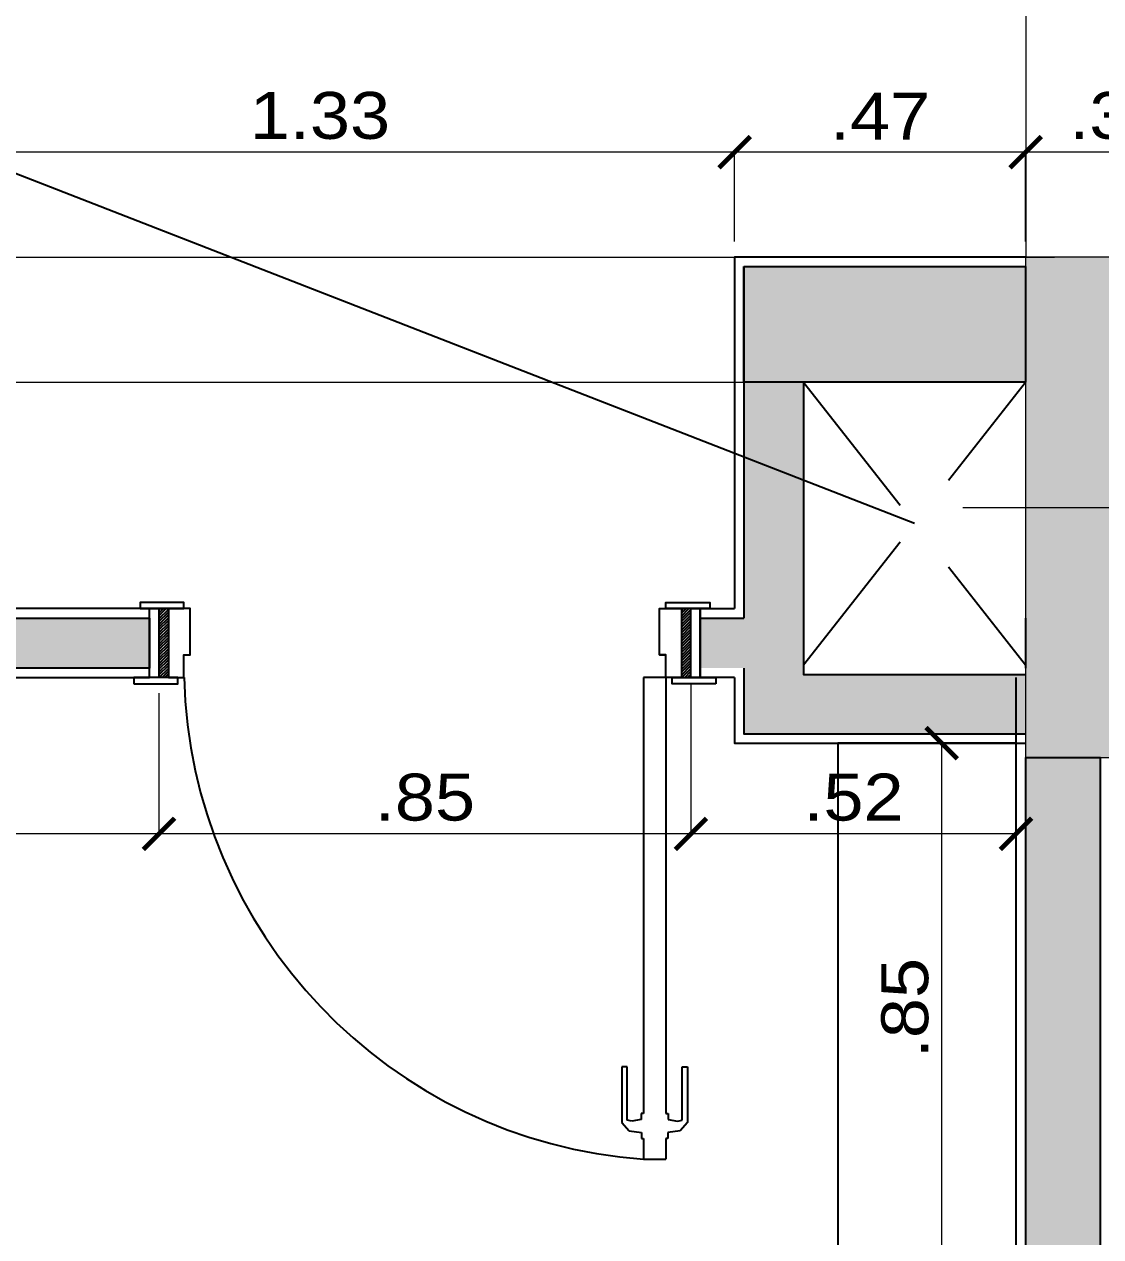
# Model space of a CAD drawing. Header units: metres. Extents: x 219 to 707, y -561 to -17.
# Drawn here: x 344.795 to 346.515, y -131.628 to -129.69 of the extents above; entities that cross this region are included whole.
import ezdxf

# ---------------------------------------------------------------- set-up
doc = ezdxf.new("R2010")
doc.units = ezdxf.units.M
doc.linetypes.add('CYPE_RAYAPUNTOPUNTO', pattern=[0.45, 0.225, -0.075, 0, -0.075, 0, -0.075])
doc.linetypes.add('HIDDEN', pattern=[0.375, 0.25, -0.125])
for name, color, linetype in [('A-Aberturas', 2, 'Continuous'), ('A-Equipamiento fijo', 253, 'Continuous'), ('A-Muros', 4, 'Continuous'), ('A-Proyección', 1, 'HIDDEN'), ('A-Revoques', 1, 'Continuous'), ('CORRECCIONES', 1, 'Continuous'), ('Dr Ejes en bloque', 4, 'Continuous'), ('TCOTA', 1, 'Continuous')]:
    doc.layers.add(name, color=color, linetype=linetype)
for name, color, linetype, lineweight in [('COTAS_REPLANTEO', 7, 'CYPE_RAYAPUNTOPUNTO', 0), ('PILAR_EJES', 1, 'Continuous', 0), ('PILAR_HORMIGON', 5, 'Continuous', 20), ('VIG_CARAS', 253, 'Continuous', 9)]:
    doc.layers.add(name, color=color, linetype=linetype, lineweight=lineweight)
for name, color, linetype, transparency in [('M-Muro hueco 11', 141, 'Continuous', 0.5), ('M1-Muro Común 20', 12, 'Continuous', 0.5), ('M3- Muro Hueco 15', 113, 'Continuous', 0.7)]:
    doc.layers.add(name, color=color, linetype=linetype, transparency=transparency)
doc.styles.add('1-50', font='arial.ttf', dxfattribs={"width": 1.1, "height": 0.075})
doc.dimstyles.new('1-50', dxfattribs={"dimscale": 0, "dimtxt": 0.075, "dimasz": 0.05, "dimexe": 0, "dimexo": 0.025, "dimgap": 0.02, "dimtad": 1, "dimzin": 4, "dimdsep": 46, "dimtxsty": '1-50', "dimblk": 'ARCHTICK', "dimcen": 0.09, "dimclrd": 256, "dimclre": 8, "dimclrt": 2, "dimadec": 0, "dimazin": 3, "dimtfac": 1, "dimtofl": 0, "dimtmove": 2, "dimatfit": 3, "dimldrblk": 'OPEN90', "dimfxl": 1, "dimtolj": 1, "dimtzin": 0, "dimlwd": 18, "dimlwe": 18, "dimarcsym": 0})

# ---------------------------------------------------------------- blocks, each defined once
blk = doc.blocks.new('hoja 75')
for p, q in [((2947.502, 1180.9982), (2947.5913, 1180.9982)), ((2947.502, 1180.9896), (2947.502, 1180.9982)), ((2947.5875, 1180.9896), (2947.502, 1180.9896)), ((2947.5891, 1180.9821), (2947.5875, 1180.9896)), ((2947.5913, 1180.9982), (2947.6042, 1180.9864)), ((2947.5864, 1180.9675), (2947.5891, 1180.9821)), ((2947.6042, 1180.9864), (2947.6069, 1180.967)), ((2946.8799, 1180.9638), (2947.5768, 1180.9638)), ((2946.8799, 1180.9638), (2946.8799, 1180.9278)), ((2947.5768, 1180.9638), (2947.5768, 1180.9675)), ((2947.5768, 1180.9675), (2947.5864, 1180.9675)), ((2947.6069, 1180.967), (2947.6166, 1180.967)), ((2947.6166, 1180.967), (2947.6166, 1180.9638)), ((2947.6166, 1180.9638), (2947.6499, 1180.9638)), ((2947.6499, 1180.9277), (2947.6499, 1180.9638)), ((2946.8799, 1180.9278), (2947.5768, 1180.9278)), ((2947.5768, 1180.9278), (2947.5768, 1180.924)), ((2947.5768, 1180.924), (2947.5864, 1180.924)), ((2947.5864, 1180.924), (2947.5891, 1180.9094)), ((2947.6042, 1180.9051), (2947.6069, 1180.9245)), ((2947.6069, 1180.9245), (2947.6166, 1180.9245)), ((2947.6166, 1180.9277), (2947.6499, 1180.9277)), ((2947.6166, 1180.9245), (2947.6166, 1180.9277)), ((2947.5875, 1180.9019), (2947.502, 1180.9019)), ((2947.502, 1180.9019), (2947.502, 1180.8933)), ((2947.502, 1180.8933), (2947.5913, 1180.8933)), ((2947.5891, 1180.9094), (2947.5875, 1180.9019)), ((2947.5913, 1180.8933), (2947.6042, 1180.9051))]:
    blk.add_line(p, q)
blk = doc.blocks.new('A$C30CA3CF2')
at = {"transparency": 33554661}
h = blk.add_hatch(dxfattribs=at)
h.set_pattern_fill('ANSI31', color=1, scale=0.001, angle=180, style=0)
h.set_pattern_definition([(225, (3011.2897267, 1180.500286), (0.0022450640303, -0.0022450640303), [])])
h.paths.add_polyline_path([(1.609, 0.7021), (1.624, 0.7021), (1.624, 0.8121), (1.609, 0.8121)])
h.paths.add_polyline_path([(0.774, 0.7021), (0.789, 0.7021), (0.789, 0.8121), (0.774, 0.8121)])
for p, q in [((0.774, 0.8121), (0.754, 0.8121)), ((1.624, 0.8121), (1.644, 0.8121)), ((0.824, 0.7761), (0.814, 0.7761)), ((1.574, 0.7021), (1.654, 0.7021))]:
    blk.add_line(p, q, dxfattribs=at)
for points in [[(0.734, 0.8221), (0.804, 0.8221), (0.804, 0.8121), (0.734, 0.8121)], [(1.664, 0.8221), (1.594, 0.8221), (1.594, 0.8121), (1.664, 0.8121)], [(0.744, 0.7021), (0.814, 0.7021), (0.814, 0.6921), (0.744, 0.6921)], [(1.654, 0.7021), (1.584, 0.7021), (1.584, 0.6921), (1.654, 0.6921)]]:
    blk.add_lwpolyline(points, close=True, dxfattribs=at)
at = {"color": 0, "linetype": 'ByBlock', "transparency": 33554661}
for points in [[(0.759, 0.8121), (0.774, 0.8121), (0.774, 0.7021), (0.759, 0.7021)], [(0.789, 0.8121), (0.814, 0.8121), (0.814, 0.7761), (0.824, 0.7761), (0.824, 0.7021), (0.789, 0.7021)], [(1.609, 0.8121), (1.584, 0.8121), (1.584, 0.7761), (1.574, 0.7761), (1.574, 0.7021), (1.609, 0.7021)], [(1.624, 0.8121), (1.639, 0.8121), (1.639, 0.7021), (1.624, 0.7021)]]:
    blk.add_lwpolyline(points, close=True, dxfattribs=at)
at = {"color": 1, "transparency": 33554661}
blk.add_arc((0.7921, 0.7921), 0.7921, 1.4466, 85.8096, dxfattribs=at)
at = {"transparency": 33554661, "rotation": 90}
blk.add_blockref('hoja 75', (1181.7777, -2946.0678), dxfattribs=at)
blk.add_blockref('hoja 75', (1181.7777, -2946.0678), dxfattribs=at)
blk = doc.blocks.new('_ArchTick')
at = {"color": 0, "linetype": 'ByBlock', "const_width": 0.15}
blk.add_lwpolyline([(-0.5, -0.5), (0.5, 0.5)], dxfattribs=at)
blk = doc.blocks.new('*D196')
at = {"layer": 'Defpoints', "color": 0, "transparency": 16777216}
for p in [(344.6051, -129.8942), (344.6051, -129.8942), (345.9301, -130.0618)]:
    blk.add_point(p, dxfattribs=at)
at = {"layer": 'TCOTA', "color": 8, "lineweight": 18, "transparency": 16777216}
for p, q in [((344.6051, -129.8692), (344.6051, -129.8942)), ((345.9301, -130.0368), (345.9301, -129.8942))]:
    blk.add_line(p, q, dxfattribs=at)
at = {"layer": 'TCOTA', "lineweight": 18, "transparency": 16777216}
blk.add_line((345.9301, -129.8942), (344.6051, -129.8942), dxfattribs=at)
at = {"layer": 'TCOTA', "lineweight": 18, "transparency": 16777216, "xscale": 0.05, "yscale": 0.05, "zscale": 0.05, "rotation": 180}
blk.add_blockref('_ArchTick', (344.6051, -129.8942), dxfattribs=at)
at = {"layer": 'TCOTA', "lineweight": 18, "transparency": 16777216, "xscale": 0.05, "yscale": 0.05, "zscale": 0.05}
blk.add_blockref('_ArchTick', (345.9301, -129.8942), dxfattribs=at)
at = {"layer": 'TCOTA', "color": 2, "transparency": 16777216, "insert": (345.2676, -129.8359), "char_height": 0.075, "attachment_point": 5, "style": '1-50'}
blk.add_mtext('\\A1;1.33', dxfattribs=at)
blk = doc.blocks.new('_Open90')
at = {"color": 0, "linetype": 'ByBlock', "lineweight": -2}
for p, q in [((-0.5, 0.5), (0, 0)), ((0, 0), (-1, 0)), ((0, 0), (-0.5, -0.5))]:
    blk.add_line(p, q, dxfattribs=at)
blk = doc.blocks.new('*D197')
at = {"layer": 'Defpoints', "color": 0, "transparency": 16777216}
for p in [(345.9301, -129.8942), (345.9301, -130.0618), (346.3951, -130.0618)]:
    blk.add_point(p, dxfattribs=at)
at = {"layer": 'TCOTA', "color": 8, "lineweight": 18, "transparency": 16777216}
for p, q in [((345.9301, -130.0368), (345.9301, -129.8942)), ((346.3951, -130.0368), (346.3951, -129.8942))]:
    blk.add_line(p, q, dxfattribs=at)
at = {"layer": 'TCOTA', "lineweight": 18, "transparency": 16777216}
blk.add_line((346.3951, -129.8942), (345.9301, -129.8942), dxfattribs=at)
at = {"layer": 'TCOTA', "lineweight": 18, "transparency": 16777216, "xscale": 0.05, "yscale": 0.05, "zscale": 0.05, "rotation": 180}
blk.add_blockref('_ArchTick', (345.9301, -129.8942), dxfattribs=at)
at = {"layer": 'TCOTA', "lineweight": 18, "transparency": 16777216, "xscale": 0.05, "yscale": 0.05, "zscale": 0.05}
blk.add_blockref('_ArchTick', (346.3951, -129.8942), dxfattribs=at)
at = {"layer": 'TCOTA', "color": 2, "transparency": 16777216, "insert": (346.1626, -129.8367), "char_height": 0.075, "attachment_point": 5, "style": '1-50'}
blk.add_mtext('\\A1;.47', dxfattribs=at)
blk = doc.blocks.new('*D198')
at = {"layer": 'Defpoints', "color": 0, "transparency": 16777216}
for p in [(346.3951, -129.8942), (346.3951, -130.0618), (346.6948, -130.0618)]:
    blk.add_point(p, dxfattribs=at)
at = {"layer": 'TCOTA', "color": 8, "lineweight": 18, "transparency": 16777216}
for p, q in [((346.3951, -130.0368), (346.3951, -129.8942)), ((346.6948, -130.0368), (346.6948, -129.8942))]:
    blk.add_line(p, q, dxfattribs=at)
at = {"layer": 'TCOTA', "lineweight": 18, "transparency": 16777216}
blk.add_line((346.6948, -129.8942), (346.3951, -129.8942), dxfattribs=at)
at = {"layer": 'TCOTA', "lineweight": 18, "transparency": 16777216, "xscale": 0.05, "yscale": 0.05, "zscale": 0.05, "rotation": 180}
blk.add_blockref('_ArchTick', (346.3951, -129.8942), dxfattribs=at)
at = {"layer": 'TCOTA', "lineweight": 18, "transparency": 16777216, "xscale": 0.05, "yscale": 0.05, "zscale": 0.05}
blk.add_blockref('_ArchTick', (346.6948, -129.8942), dxfattribs=at)
at = {"layer": 'TCOTA', "color": 2, "transparency": 16777216, "insert": (346.545, -129.8359), "char_height": 0.075, "attachment_point": 5, "style": '1-50'}
blk.add_mtext('\\A1;.30', dxfattribs=at)
blk = doc.blocks.new('*D203')
at = {"layer": 'Defpoints', "color": 0, "transparency": 16777216}
for p in [(341.4448, -130.7337), (345.0103, -130.7337), (341.4448, -130.9837)]:
    blk.add_point(p, dxfattribs=at)
at = {"layer": 'TCOTA', "color": 8, "lineweight": 18, "transparency": 16777216}
for p, q in [((341.4448, -130.7587), (341.4448, -130.9837)), ((345.0103, -130.7587), (345.0103, -130.9837))]:
    blk.add_line(p, q, dxfattribs=at)
at = {"layer": 'TCOTA', "lineweight": 18, "transparency": 16777216}
blk.add_line((345.0103, -130.9837), (341.4448, -130.9837), dxfattribs=at)
at = {"layer": 'TCOTA', "lineweight": 18, "transparency": 16777216, "xscale": 0.05, "yscale": 0.05, "zscale": 0.05, "rotation": 180}
blk.add_blockref('_ArchTick', (341.4448, -130.9837), dxfattribs=at)
at = {"layer": 'TCOTA', "lineweight": 18, "transparency": 16777216, "xscale": 0.05, "yscale": 0.05, "zscale": 0.05}
blk.add_blockref('_ArchTick', (345.0103, -130.9837), dxfattribs=at)
at = {"layer": 'TCOTA', "color": 2, "transparency": 16777216, "insert": (343.2276, -130.9254), "char_height": 0.075, "attachment_point": 5, "style": '1-50'}
blk.add_mtext('\\A1;3.57', dxfattribs=at)
blk = doc.blocks.new('*D204')
at = {"layer": 'Defpoints', "color": 0, "transparency": 16777216}
for p in [(345.0103, -130.7337), (345.8603, -130.7337), (345.0103, -130.9837)]:
    blk.add_point(p, dxfattribs=at)
at = {"layer": 'TCOTA', "color": 8, "lineweight": 18, "transparency": 16777216}
for p, q in [((345.0103, -130.7587), (345.0103, -130.9837)), ((345.8603, -130.7587), (345.8603, -130.9837))]:
    blk.add_line(p, q, dxfattribs=at)
at = {"layer": 'TCOTA', "lineweight": 18, "transparency": 16777216}
blk.add_line((345.8603, -130.9837), (345.0103, -130.9837), dxfattribs=at)
at = {"layer": 'TCOTA', "lineweight": 18, "transparency": 16777216, "xscale": 0.05, "yscale": 0.05, "zscale": 0.05, "rotation": 180}
blk.add_blockref('_ArchTick', (345.0103, -130.9837), dxfattribs=at)
at = {"layer": 'TCOTA', "lineweight": 18, "transparency": 16777216, "xscale": 0.05, "yscale": 0.05, "zscale": 0.05}
blk.add_blockref('_ArchTick', (345.8603, -130.9837), dxfattribs=at)
at = {"layer": 'TCOTA', "color": 2, "transparency": 16777216, "insert": (345.4353, -130.9254), "char_height": 0.075, "attachment_point": 5, "style": '1-50'}
blk.add_mtext('\\A1;.85', dxfattribs=at)
blk = doc.blocks.new('*D205')
at = {"layer": 'Defpoints', "color": 0, "transparency": 16777216}
for p in [(345.8603, -130.7187), (346.3798, -130.7337), (345.8603, -130.9837)]:
    blk.add_point(p, dxfattribs=at)
at = {"layer": 'TCOTA', "color": 8, "lineweight": 18, "transparency": 16777216}
for p, q in [((345.8603, -130.7437), (345.8603, -130.9837)), ((346.3798, -130.7587), (346.3798, -130.9837))]:
    blk.add_line(p, q, dxfattribs=at)
at = {"layer": 'TCOTA', "lineweight": 18, "transparency": 16777216}
blk.add_line((346.3798, -130.9837), (345.8603, -130.9837), dxfattribs=at)
at = {"layer": 'TCOTA', "lineweight": 18, "transparency": 16777216, "xscale": 0.05, "yscale": 0.05, "zscale": 0.05, "rotation": 180}
blk.add_blockref('_ArchTick', (345.8603, -130.9837), dxfattribs=at)
at = {"layer": 'TCOTA', "lineweight": 18, "transparency": 16777216, "xscale": 0.05, "yscale": 0.05, "zscale": 0.05}
blk.add_blockref('_ArchTick', (346.3798, -130.9837), dxfattribs=at)
at = {"layer": 'TCOTA', "color": 2, "transparency": 16777216, "insert": (346.1201, -130.9254), "char_height": 0.075, "attachment_point": 5, "style": '1-50'}
blk.add_mtext('\\A1;.52', dxfattribs=at)
blk = doc.blocks.new('*D212')
at = {"layer": 'Defpoints', "color": 0, "transparency": 16777216}
for p in [(346.2608, -130.8387), (346.2608, -131.6854), (346.2608, -131.6854)]:
    blk.add_point(p, dxfattribs=at)
at = {"layer": 'TCOTA', "color": 8, "lineweight": 18, "transparency": 16777216}
for p, q in [((346.2858, -130.8387), (346.2608, -130.8387)), ((346.2858, -131.6854), (346.2608, -131.6854))]:
    blk.add_line(p, q, dxfattribs=at)
at = {"layer": 'TCOTA', "lineweight": 18, "transparency": 16777216}
blk.add_line((346.2608, -130.8387), (346.2608, -131.6854), dxfattribs=at)
at = {"layer": 'TCOTA', "lineweight": 18, "transparency": 16777216, "xscale": 0.05, "yscale": 0.05, "zscale": 0.05}
for p, rotation in [((346.2608, -130.8387), 90), ((346.2608, -131.6854), 270)]:
    blk.add_blockref('_ArchTick', p, dxfattribs=dict(at, rotation=rotation))
at = {"layer": 'TCOTA', "color": 2, "transparency": 16777216, "insert": (346.2025, -131.262), "char_height": 0.075, "attachment_point": 5, "rotation": 90, "style": '1-50'}
blk.add_mtext('\\A1;.85', dxfattribs=at)
blk = doc.blocks.new('Ejes del pilar')
at = {"layer": 'PILAR_EJES'}
for p, q in [((0, -0.5), (0, 0.5)), ((-0.5, 0), (0.5, 0))]:
    blk.add_line(p, q, dxfattribs=at)
blk = doc.blocks.new('A$Ce77abe1e')
h = blk.add_hatch(color=253)
h.dxf.hatch_style = 1
h.paths.add_polyline_path([(-0.35, -0.1), (0.35, -0.1), (0.35, 0.1), (-0.35, 0.1)])
h.paths.add_polyline_path([(4.525, -0.1004), (5.325, -0.1004), (5.325, 0.0996), (4.525, 0.0996)])
h.paths.add_polyline_path([(4.7997, -3.6492), (5.4997, -3.6492), (5.4997, -3.3492), (4.7997, -3.3492)])
h.paths.add_polyline_path([(-0.8503, -3.5992), (-0.0503, -3.5992), (-0.0503, -3.3492), (-0.8503, -3.3492)])
h.paths.add_polyline_path([(-0.8508, -9.9381), (-0.1508, -9.9381), (-0.1508, -9.6381), (-0.8508, -9.6381)])
h.paths.add_polyline_path([(4.7992, -10.4381), (5.0992, -10.4381), (5.0992, -9.6381), (4.7992, -9.6381)])
h.paths.add_polyline_path([(-0.3511, -13.9003), (-0.0511, -13.9003), (-0.0511, -13.3003), (-0.3511, -13.3003)])
h.paths.add_polyline_path([(4.7989, -13.9003), (5.0989, -13.9003), (5.0989, -13.3003), (4.7989, -13.3003)])
h.paths.add_polyline_path([(10.048, -13.9003), (10.348, -13.9003), (10.348, -13.3003), (10.048, -13.3003)])
h.paths.add_polyline_path([(10.0492, -10.3381), (10.3992, -10.3381), (10.3992, -9.6381), (10.0492, -9.6381)])
h.paths.add_polyline_path([(13.0992, -10.3381), (13.3992, -10.3381), (13.3992, -9.6381), (13.0992, -9.6381)])
h.paths.add_polyline_path([(13.0989, -13.9003), (13.3989, -13.9003), (13.3989, -13.2003), (13.0989, -13.2003)])
h.paths.add_polyline_path([(17.7502, -13.9003), (18.4502, -13.9003), (18.4502, -13.6003), (17.7502, -13.6003)])
h.paths.add_polyline_path([(23.15, -13.9003), (23.45, -13.9003), (23.45, -13.3003), (23.15, -13.3003)])
h.paths.add_polyline_path([(23.15, -10.3381), (23.45, -10.3381), (23.45, -9.6381), (23.15, -9.6381)])
h.paths.add_polyline_path([(23.1497, -3.5519), (23.4497, -3.5519), (23.4497, -2.8519), (23.1497, -2.8519)])
h.paths.add_polyline_path([(22.85, -0.2), (23.45, -0.2), (23.45, 0.1), (22.85, 0.1)])
h.paths.add_polyline_path([(13.6997, -4.05), (13.9997, -4.05), (13.9997, -3.35), (13.6997, -3.35)])
h.paths.add_polyline_path([(16.4997, -4.0492), (16.7997, -4.0492), (16.7997, -3.3492), (16.4997, -3.3492)])
h.paths.add_polyline_path([(9.5497, -3.6492), (10.2497, -3.6492), (10.2497, -3.3492), (9.5497, -3.3492)])
h.paths.add_polyline_path([(9.55, -0.2), (10.25, -0.2), (10.25, 0.1), (9.55, 0.1)])
at = {"layer": 'PILAR_HORMIGON'}
h = blk.add_hatch(color=253, dxfattribs=at)
h.dxf.hatch_style = 1
h.paths.add_polyline_path([(13.6998, -0.1), (14.3998, -0.1), (14.3998, 0.1), (13.6998, 0.1)], flags=17)
h.paths.add_polyline_path([(23.15, -13.9003), (23.45, -13.9003), (23.45, -13.3003), (23.15, -13.3003)], flags=17)
h.paths.add_polyline_path([(17.7502, -13.9003), (18.4502, -13.9003), (18.4502, -13.6003), (17.7502, -13.6003)], flags=17)
h.paths.add_polyline_path([(13.0989, -13.9003), (13.3989, -13.9003), (13.3989, -13.2003), (13.0989, -13.2003)], flags=17)
h.paths.add_polyline_path([(10.048, -13.9003), (10.348, -13.9003), (10.348, -13.3003), (10.048, -13.3003)], flags=17)
h.paths.add_polyline_path([(4.7989, -13.9003), (5.0989, -13.9003), (5.0989, -13.3003), (4.7989, -13.3003)], flags=17)
h.paths.add_polyline_path([(-0.3511, -13.9003), (-0.0511, -13.9003), (-0.0511, -13.3003), (-0.3511, -13.3003)], flags=17)
h.paths.add_polyline_path([(23.15, -10.3381), (23.45, -10.3381), (23.45, -9.6381), (23.15, -9.6381)], flags=17)
h.paths.add_polyline_path([(13.0992, -10.3381), (13.3992, -10.3381), (13.3992, -9.6381), (13.0992, -9.6381)], flags=17)
h.paths.add_polyline_path([(10.0492, -10.3381), (10.3992, -10.3381), (10.3992, -9.6381), (10.0492, -9.6381)], flags=17)
h.paths.add_polyline_path([(4.7992, -10.4381), (5.0992, -10.4381), (5.0992, -9.6381), (4.7992, -9.6381)], flags=17)
h.paths.add_polyline_path([(-0.8508, -9.9381), (-0.1508, -9.9381), (-0.1508, -9.6381), (-0.8508, -9.6381)], flags=17)
h.paths.add_polyline_path([(23.1497, -3.5519), (23.4497, -3.5519), (23.4497, -2.8519), (23.1497, -2.8519)], flags=17)
h.paths.add_polyline_path([(16.4997, -4.0492), (16.7997, -4.0492), (16.7997, -3.3492), (16.4997, -3.3492)], flags=17)
h.paths.add_polyline_path([(13.6997, -4.05), (13.9997, -4.05), (13.9997, -3.35), (13.6997, -3.35)], flags=17)
h.paths.add_polyline_path([(9.5497, -3.6492), (10.2497, -3.6492), (10.2497, -3.3492), (9.5497, -3.3492)], flags=17)
h.paths.add_polyline_path([(4.7997, -3.6492), (5.4997, -3.6492), (5.4997, -3.3492), (4.7997, -3.3492)], flags=17)
h.paths.add_polyline_path([(-0.8503, -3.5992), (-0.0503, -3.5992), (-0.0503, -3.3492), (-0.8503, -3.3492)], flags=17)
h.paths.add_polyline_path([(22.85, -0.2), (23.45, -0.2), (23.45, 0.1), (22.85, 0.1)], flags=17)
h.paths.add_polyline_path([(16.5, -0.1), (17.2, -0.1), (17.2, 0.1), (16.5, 0.1)], flags=17)
h.paths.add_polyline_path([(9.55, -0.2), (10.25, -0.2), (10.25, 0.1), (9.55, 0.1)], flags=17)
h.paths.add_polyline_path([(4.525, -0.1004), (5.325, -0.1004), (5.325, 0.0996), (4.525, 0.0996)], flags=17)
h.paths.add_polyline_path([(-0.35, -0.1), (0.35, -0.1), (0.35, 0.1), (-0.35, 0.1)], flags=17)
h.paths.add_polyline_path([(16.4997, -4.0492), (16.7997, -4.0492), (16.7997, -3.3492), (16.4997, -3.3492)], flags=0)
h.paths.add_polyline_path([(13.6997, -4.05), (13.9997, -4.05), (13.9997, -3.35), (13.6997, -3.35)], flags=0)
h.paths.add_polyline_path([(16.5, -0.1), (17.2, -0.1), (17.2, 0.1), (16.5, 0.1)])
h.paths.add_polyline_path([(13.6998, -0.1), (14.3998, -0.1), (14.3998, 0.1), (13.6998, 0.1)])
h.paths.add_polyline_path([(13.6998, -0.1), (14.3998, -0.1), (14.3998, 0.1), (13.6998, 0.1)], flags=17)
h.paths.add_polyline_path([(23.15, -13.9003), (23.45, -13.9003), (23.45, -13.3003), (23.15, -13.3003)], flags=17)
h.paths.add_polyline_path([(17.7502, -13.9003), (18.4502, -13.9003), (18.4502, -13.6003), (17.7502, -13.6003)], flags=17)
h.paths.add_polyline_path([(13.0989, -13.9003), (13.3989, -13.9003), (13.3989, -13.2003), (13.0989, -13.2003)], flags=17)
h.paths.add_polyline_path([(10.048, -13.9003), (10.348, -13.9003), (10.348, -13.3003), (10.048, -13.3003)], flags=17)
h.paths.add_polyline_path([(4.7989, -13.9003), (5.0989, -13.9003), (5.0989, -13.3003), (4.7989, -13.3003)], flags=17)
h.paths.add_polyline_path([(-0.3511, -13.9003), (-0.0511, -13.9003), (-0.0511, -13.3003), (-0.3511, -13.3003)], flags=17)
h.paths.add_polyline_path([(23.15, -10.3381), (23.45, -10.3381), (23.45, -9.6381), (23.15, -9.6381)], flags=17)
h.paths.add_polyline_path([(13.0992, -10.3381), (13.3992, -10.3381), (13.3992, -9.6381), (13.0992, -9.6381)], flags=17)
h.paths.add_polyline_path([(10.0492, -10.3381), (10.3992, -10.3381), (10.3992, -9.6381), (10.0492, -9.6381)], flags=17)
h.paths.add_polyline_path([(4.7992, -10.4381), (5.0992, -10.4381), (5.0992, -9.6381), (4.7992, -9.6381)], flags=17)
h.paths.add_polyline_path([(-0.8508, -9.9381), (-0.1508, -9.9381), (-0.1508, -9.6381), (-0.8508, -9.6381)], flags=17)
h.paths.add_polyline_path([(23.1497, -3.5519), (23.4497, -3.5519), (23.4497, -2.8519), (23.1497, -2.8519)], flags=17)
h.paths.add_polyline_path([(16.4997, -4.0492), (16.7997, -4.0492), (16.7997, -3.3492), (16.4997, -3.3492)], flags=17)
h.paths.add_polyline_path([(13.6997, -4.05), (13.9997, -4.05), (13.9997, -3.35), (13.6997, -3.35)], flags=17)
h.paths.add_polyline_path([(9.5497, -3.6492), (10.2497, -3.6492), (10.2497, -3.3492), (9.5497, -3.3492)], flags=17)
h.paths.add_polyline_path([(4.7997, -3.6492), (5.4997, -3.6492), (5.4997, -3.3492), (4.7997, -3.3492)], flags=17)
h.paths.add_polyline_path([(-0.8503, -3.5992), (-0.0503, -3.5992), (-0.0503, -3.3492), (-0.8503, -3.3492)], flags=17)
h.paths.add_polyline_path([(22.85, -0.2), (23.45, -0.2), (23.45, 0.1), (22.85, 0.1)], flags=17)
h.paths.add_polyline_path([(16.5, -0.1), (17.2, -0.1), (17.2, 0.1), (16.5, 0.1)], flags=17)
h.paths.add_polyline_path([(9.55, -0.2), (10.25, -0.2), (10.25, 0.1), (9.55, 0.1)], flags=17)
h.paths.add_polyline_path([(4.525, -0.1004), (5.325, -0.1004), (5.325, 0.0996), (4.525, 0.0996)], flags=17)
h.paths.add_polyline_path([(-0.35, -0.1), (0.35, -0.1), (0.35, 0.1), (-0.35, 0.1)], flags=17)
blk.add_lwpolyline([(4.7992, -10.4381), (5.0992, -10.4381), (5.0992, -9.6381), (4.7992, -9.6381), (4.7992, -10.4381)], close=True, dxfattribs=at)
blk.add_lwpolyline([(4.7992, -10.4381), (5.0992, -10.4381), (5.0992, -9.6381), (4.7992, -9.6381), (4.7992, -10.4381)], close=True, dxfattribs=at)
at = {"layer": 'VIG_CARAS'}
for points in [[(4.7997, -3.6492), (4.7997, -9.6381)], [(-0.1508, -9.6381), (4.7992, -9.6381)], [(-0.1508, -9.8381), (4.7992, -9.8381)], [(4.7992, -10.4381), (4.7992, -13.3003)]]:
    blk.add_lwpolyline(points, dxfattribs=at)
at = {"layer": 'PILAR_EJES', "xscale": 0.5}
blk.add_blockref('Ejes del pilar', (4.9492, -10.0381), dxfattribs=at)
blk = doc.blocks.new('DSADADASDAS')
at = {"layer": 'COTAS_REPLANTEO', "ltscale": 3}
blk.add_line((110.0984, 134.1088, -0.525), (141.6696, 134.1088, -0.525), dxfattribs=at)

msp = doc.modelspace()

# ---------------------------------------------------------------- hatches: boundary and pattern name
at = {"layer": 'M-Muro hueco 11', "transparency": 33554534}
h = msp.add_hatch(color=256, dxfattribs=at)
h.dxf.hatch_style = 1
h.paths.add_polyline_path([(346.0402, -130.2618), (345.9452, -130.2618), (345.9451, -130.6387), (345.8753, -130.6387), (345.8753, -130.7187), (345.9451, -130.7187), (345.9451, -130.8237), (346.3966, -130.8237), (346.3966, -130.7287), (346.0401, -130.7287)])
h = msp.add_hatch(color=256, dxfattribs=at)
h.dxf.hatch_style = 1
h.paths.add_polyline_path([(341.4248, -130.7187), (341.4248, -130.6387), (344.5101, -130.6387), (344.5101, -130.4747), (344.5901, -130.4747), (344.5901, -130.6387), (344.9953, -130.6387), (344.9953, -130.7187)])
at = {"layer": 'M1-Muro Común 20', "transparency": 33554687}
h = msp.add_hatch(color=256, dxfattribs=at)
h.dxf.hatch_style = 1
h.paths.add_polyline_path([(346.3948, -130.0768), (345.9451, -130.0768), (345.9451, -130.2618), (346.3948, -130.2618)])
at = {"layer": 'M3- Muro Hueco 15', "transparency": 33554687}
h = msp.add_hatch(color=256, dxfattribs=at)
h.dxf.hatch_style = 1
h.paths.add_polyline_path([(346.5148, -130.8618), (346.3948, -130.8618), (346.3948, -133.7238), (346.5148, -133.7238)])

# ---------------------------------------------------------------- linework, layer by layer
at = {"layer": 'A-Equipamiento fijo', "transparency": 33554687}
msp.add_lwpolyline([(346.3798, -131.6854), (346.3798, -130.8387), (346.0949, -130.8387), (346.0953, -131.6854)], close=True, dxfattribs=at)
at = {"layer": 'A-Muros', "transparency": 33554687}
for p, q in [((345.9451, -130.0768), (345.9451, -130.6387)), ((344.5901, -130.6387), (344.9953, -130.6387)), ((344.9953, -130.6387), (344.9953, -130.7187)), ((345.8753, -130.7187), (345.8753, -130.6387)), ((345.8753, -130.6387), (345.9451, -130.6387)), ((346.3951, -130.6387), (346.3951, -130.7187)), ((344.9953, -130.7187), (341.4248, -130.7187)), ((346.3951, -130.8618), (346.3948, -130.8618)), ((346.3948, -130.8618), (346.3948, -131.7004))]:
    msp.add_line(p, q, dxfattribs=at)
msp.add_lwpolyline([(345.9451, -130.0768), (346.3951, -130.0768), (346.3951, -130.2618), (345.9451, -130.2618)], close=True, dxfattribs=at)
msp.add_lwpolyline([(346.5148, -133.7238), (346.5148, -130.8618)], dxfattribs=at)
at = {"layer": 'A-Proyección', "transparency": 33554687}
for points in [[(346.0401, -130.7135), (346.3951, -130.2616)], [(346.0401, -130.2618), (346.3951, -130.7135)]]:
    msp.add_lwpolyline(points, dxfattribs=at)
at = {"layer": 'A-Revoques', "transparency": 33554687}
for p, q in [((344.9953, -130.6237), (344.6051, -130.6237)), ((344.9953, -130.7337), (344.9953, -130.6237)), ((345.8753, -130.7337), (345.8753, -130.6237)), ((345.8753, -130.6237), (345.9301, -130.6237)), ((341.4448, -130.7337), (344.9953, -130.7337)), ((345.9301, -130.7337), (345.8753, -130.7337)), ((346.3951, -130.8618), (346.5148, -130.8618))]:
    msp.add_line(p, q, dxfattribs=at)
for points in [[(346.3951, -130.0618), (345.9301, -130.0618), (345.9301, -130.6237)], [(346.3951, -130.2618), (346.0401, -130.2618), (346.0401, -130.7287), (346.3951, -130.7287)], [(345.9451, -130.7187), (345.9451, -130.8237), (346.3951, -130.8237)], [(345.9301, -130.7337), (345.9301, -130.8387), (346.3951, -130.8387)], [(346.3798, -131.6854), (346.3798, -130.7337)]]:
    msp.add_lwpolyline(points, dxfattribs=at)
at = {"layer": 'CORRECCIONES', "color": 114, "true_color": 0x139b48}
msp.add_lwpolyline([(346.2176, -130.4876), (336.0442, -126.526), (330.8854, -126.526)], dxfattribs=at)

# ---------------------------------------------------------------- block references
msp.add_blockref('A$Ce77abe1e', (341.5956, -120.4237))
at = {"layer": 'A-Aberturas', "transparency": 33554687, "rotation": 180}
msp.add_blockref('A$C30CA3CF2', (346.6343, -129.9216), dxfattribs=at)
at = {"layer": 'Dr Ejes en bloque'}
msp.add_blockref('DSADADASDAS', (225.7179, -264.1705, 0.525), dxfattribs=at)

# ---------------------------------------------------------------- dimensions: what is measured, and where the dimension line sits
at = {"layer": 'TCOTA'}
for base, p1, p2, picture, middle in [((344.60514, -129.894238), (345.930142, -130.061775), (344.60514, -129.894238), '*D196', (345.267641, -129.835919)), ((345.9301416799, -129.8942378714), (346.3951416799, -130.0617746897), (345.9301416799, -130.0617746897), '*D197', (346.1626416799, -129.8367378714)), ((346.3951, -129.8942), (346.6948, -130.0618), (346.3951, -130.0618), '*D198', (346.545, -129.8359)), ((345.8603, -130.9837), (346.3798, -130.7337), (345.8603, -130.7187), '*D205', (346.1201, -130.9254)), ((341.4448, -130.9837), (345.0103, -130.7337), (341.4448, -130.7337), '*D203', (343.2276, -130.9254)), ((345.0103, -130.9837), (345.8603, -130.7337), (345.0103, -130.7337), '*D204', (345.4353, -130.9254))]:
    dim = msp.add_linear_dim(base=base, p1=p1, p2=p2, dimstyle='1-50', override={"dimscale": 1}, dxfattribs=at)
    dim.commit()
    dim.dimension.update_dxf_attribs({"geometry": picture, "text_midpoint": middle})
dim = msp.add_linear_dim(base=(346.2608, -131.6854), p1=(346.2608, -130.8387), p2=(346.2608, -131.6854), angle=90, dimstyle='1-50', override={"dimscale": 1}, dxfattribs=at)
dim.commit()
dim.dimension.update_dxf_attribs({"geometry": '*D212', "text_midpoint": (346.2025, -131.262)})

doc.saveas('drawing.dxf')
